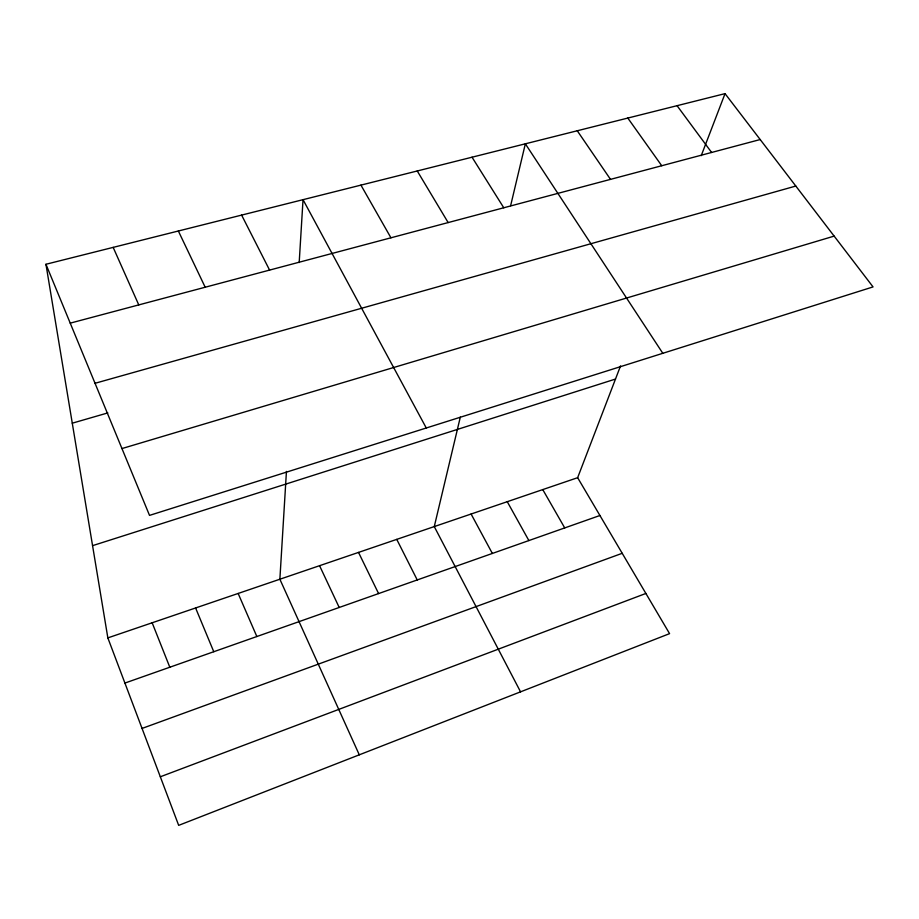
<?xml version="1.0" encoding="UTF-8"?>
<svg xmlns="http://www.w3.org/2000/svg" width="919" height="919" viewBox="0 0 919 919"><rect width="100%" height="100%" fill="white"/><g stroke="black" fill="none" stroke-linecap="round" stroke-linejoin="round"><path stroke-width="1.38" d="M286.441 471.424L279.87 579.234L359.295 754.832M299.192 262.535L303.029 199.676L426.278 427.99M460.316 417.123L434.273 526.587L520.556 691.846M510.631 205.695L525.346 143.801L662.806 353.298M577.637 477.696L669.572 633.639L178.677 825.365L107.845 637.889L577.637 477.696L620.555 365.877M701.231 155.667L725.034 93.635L873.05 286.912L149.521 515.387L45.95 264.27L725.034 93.635M160.32 776.785L645.885 593.456M142.054 728.434L622.209 553.307M124.915 683.07L599.923 515.502M92.566 545.656L615.5 379.053M121.963 448.564L834.142 236.114M72.279 423.188L107.822 412.907M95.036 383.292L795.808 186.052M70.235 323.143L760.185 139.539M677.05 105.685L711.605 152.462M627.803 118.057L661.737 165.73M577.258 130.762L610.503 179.366M472.033 157.206L503.773 207.774M417.249 170.968L448.15 222.57M542.761 489.597L564.726 527.92M360.937 185.121L390.943 237.803M507.265 501.705L528.873 540.567M471.102 514.031L492.354 553.445M241.617 215.103L269.589 270.094M396.755 539.384L417.237 579.946M358.525 552.411L378.594 593.582M178.355 231.002L205.19 287.233M319.571 565.702L339.203 607.47M113.163 247.372L138.769 304.913M238.147 593.456L256.849 636.534M195.598 607.976L213.771 651.72M152.163 622.783L169.808 667.24M45.95 264.27L107.845 637.889"/></g></svg>
